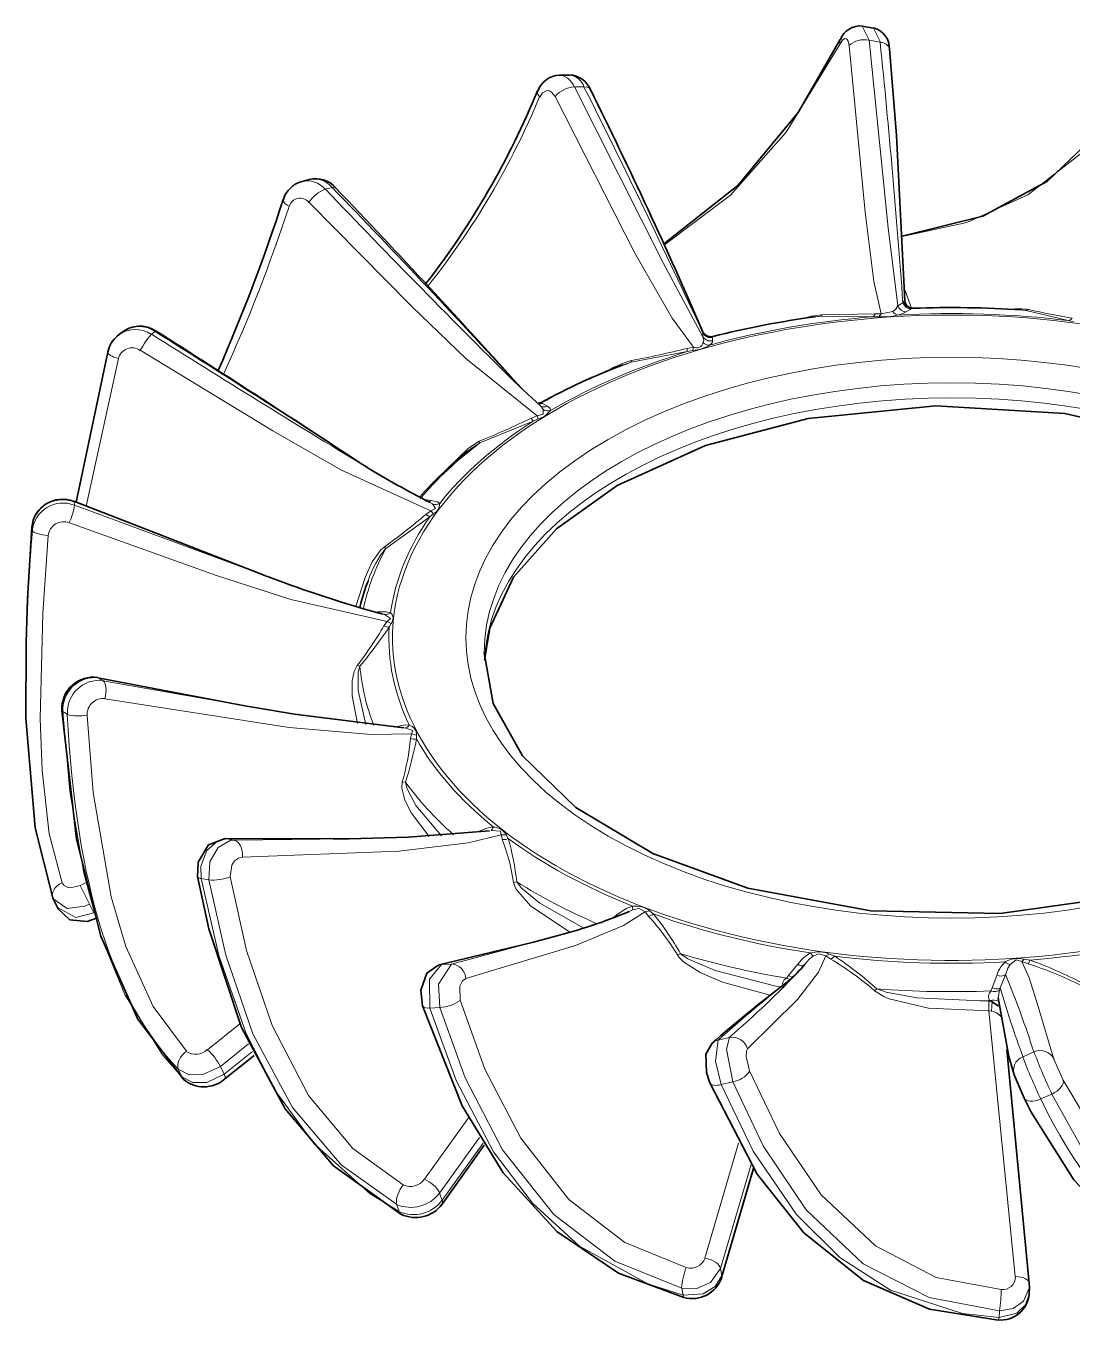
# Model space of a CAD drawing. Extents: x -131 to 1002, y -402 to 783.
# Drawn here: x 717.487 to 720.9, y 358.259 to 362.482 of the extents above; entities that cross this region are included whole.
import ezdxf

# ---------------------------------------------------------------- set-up
doc = ezdxf.new("R2010")
doc.units = 0

msp = doc.modelspace()

# ---------------------------------------------------------------- linework, layer by layer
at = {"color": 7, "lineweight": 13, "ltscale": 0.001268}
msp.add_line((720.2158, 362.4814), (720.2379, 362.4358), dxfattribs=at)
at = {"color": 7, "lineweight": 35, "ltscale": 0.000932976}
msp.add_line((720.2158, 362.4814), (720.2526, 362.4749), dxfattribs=at)
at = {"color": 7, "lineweight": 13, "ltscale": 0.001282}
msp.add_line((720.2747, 362.4286), (720.2526, 362.4749), dxfattribs=at)
at = {"color": 7, "lineweight": 13, "ltscale": 0.00093712}
msp.add_line((720.2379, 362.4358), (720.2747, 362.4286), dxfattribs=at)
at = {"color": 7, "lineweight": 35, "ltscale": 0.00078286}
msp.add_line((719.2276, 362.3214), (719.2589, 362.3218), dxfattribs=at)
at = {"color": 7, "lineweight": 13, "ltscale": 0.000799564}
msp.add_line((719.2762, 362.2831), (719.3082, 362.283), dxfattribs=at)
at = {"color": 7, "lineweight": 35, "ltscale": 0.000593091}
msp.add_line((718.3876, 361.9748), (718.4105, 361.9808), dxfattribs=at)
at = {"color": 7, "lineweight": 13, "ltscale": 0.000602166}
msp.add_line((718.463, 361.9497), (718.4865, 361.9552), dxfattribs=at)
at = {"color": 7, "lineweight": 13, "ltscale": 0.001596}
msp.add_line((720.3546, 361.621), (720.3762, 361.561), dxfattribs=at)
at = {"color": 7, "lineweight": 13, "ltscale": 0.000482325}
msp.add_line((720.3479, 361.5784), (720.3315, 361.5682), dxfattribs=at)
at = {"color": 7, "lineweight": 13, "ltscale": 0.000114056}
msp.add_line((720.3504, 361.5822), (720.3479, 361.5784), dxfattribs=at)
at = {"color": 7, "lineweight": 13, "ltscale": 0.000447902}
msp.add_line((720.0622, 361.5331), (720.08, 361.5349), dxfattribs=at)
at = {"color": 7, "lineweight": 13, "ltscale": 0.000166845}
msp.add_line((720.08, 361.5349), (720.0851, 361.5392), dxfattribs=at)
at = {"color": 7, "lineweight": 13, "ltscale": 0.004265}
msp.add_line((720.08, 361.5349), (720.2506, 361.5331), dxfattribs=at)
at = {"color": 7, "lineweight": 13, "ltscale": 0.004303}
msp.add_line((720.0851, 361.5392), (720.2572, 361.5431), dxfattribs=at)
at = {"color": 7, "lineweight": 13, "ltscale": 0.00047761}
msp.add_line((720.2506, 361.5331), (720.2697, 361.533), dxfattribs=at)
at = {"color": 7, "lineweight": 13, "ltscale": 0.000500698}
msp.add_line((720.2572, 361.5431), (720.2772, 361.5425), dxfattribs=at)
at = {"color": 7, "lineweight": 13, "ltscale": 0.000303128}
msp.add_line((720.2697, 361.533), (720.2772, 361.5425), dxfattribs=at)
at = {"color": 7, "lineweight": 13, "ltscale": 0.000986926}
msp.add_line((720.2772, 361.5425), (720.3159, 361.5503), dxfattribs=at)
at = {"color": 7, "lineweight": 13, "ltscale": 0.000251654}
msp.add_line((720.3159, 361.5503), (720.3237, 361.5566), dxfattribs=at)
at = {"color": 7, "lineweight": 13, "ltscale": 0.000348719}
msp.add_line((720.3315, 361.5682), (720.3237, 361.5566), dxfattribs=at)
at = {"color": 7, "lineweight": 13, "ltscale": 0.00034311}
msp.add_line((720.3325, 361.5387), (720.3456, 361.5425), dxfattribs=at)
at = {"color": 7, "lineweight": 13, "ltscale": 0.000374665}
msp.add_line((720.3591, 361.549), (720.3456, 361.5425), dxfattribs=at)
at = {"color": 7, "lineweight": 13, "ltscale": 0.000446659}
msp.add_line((720.3746, 361.5579), (720.3591, 361.549), dxfattribs=at)
at = {"color": 7, "lineweight": 13, "ltscale": 0.000110941}
msp.add_line((720.3785, 361.56), (720.3746, 361.5579), dxfattribs=at)
at = {"color": 7, "lineweight": 13, "ltscale": 8.83034e-05}
msp.add_line((720.382, 361.5606), (720.3785, 361.56), dxfattribs=at)
at = {"color": 7, "lineweight": 13, "ltscale": 0.000386563}
msp.add_line((720.735, 361.5552), (720.7504, 361.5536), dxfattribs=at)
at = {"color": 7, "lineweight": 13, "ltscale": 0.00021719}
msp.add_line((720.7504, 361.5536), (720.7586, 361.5565), dxfattribs=at)
at = {"color": 7, "lineweight": 13, "ltscale": 0.003535}
msp.add_line((720.7504, 361.5536), (720.8879, 361.5204), dxfattribs=at)
at = {"color": 7, "lineweight": 13, "ltscale": 0.000433294}
msp.add_line((720.8879, 361.5204), (720.9048, 361.5166), dxfattribs=at)
at = {"color": 7, "lineweight": 35, "ltscale": 0.000372081}
msp.add_line((717.7858, 361.4711), (717.7972, 361.4806), dxfattribs=at)
at = {"color": 7, "lineweight": 13, "ltscale": 0.000376605}
msp.add_line((717.8964, 361.4758), (717.9084, 361.485), dxfattribs=at)
at = {"color": 7, "lineweight": 13, "ltscale": 9.48626e-05}
msp.add_line((717.9084, 361.485), (717.9118, 361.4866), dxfattribs=at)
at = {"color": 7, "lineweight": 13, "ltscale": 6.75535e-05}
msp.add_line((719.6938, 361.4861), (719.6946, 361.4835), dxfattribs=at)
at = {"color": 7, "lineweight": 13, "ltscale": 0.000101457}
msp.add_line((719.6946, 361.4835), (719.6955, 361.4796), dxfattribs=at)
at = {"color": 7, "lineweight": 13, "ltscale": 0.000294593}
msp.add_line((719.6955, 361.4796), (719.6958, 361.4678), dxfattribs=at)
at = {"color": 7, "lineweight": 13, "ltscale": 0.000309593}
msp.add_line((719.6958, 361.4678), (719.6984, 361.4557), dxfattribs=at)
at = {"color": 7, "lineweight": 13, "ltscale": 0.000190639}
msp.add_line((719.6964, 361.4483), (719.6984, 361.4557), dxfattribs=at)
at = {"color": 7, "lineweight": 13, "ltscale": 0.000220625}
msp.add_line((719.7179, 361.4406), (719.7245, 361.4464), dxfattribs=at)
at = {"color": 7, "lineweight": 13, "ltscale": 6.34892e-05}
msp.add_line((719.7267, 361.4675), (719.7266, 361.465), dxfattribs=at)
at = {"color": 7, "lineweight": 13, "ltscale": 0.000261693}
msp.add_line((719.7266, 361.465), (719.7266, 361.4545), dxfattribs=at)
at = {"color": 7, "lineweight": 13, "ltscale": 5.20647e-05}
msp.add_line((719.7285, 361.4687), (719.7267, 361.4675), dxfattribs=at)
at = {"color": 7, "lineweight": 35, "ltscale": 0.0125}
msp.add_line((717.651, 360.9284), (717.7538, 361.4177), dxfattribs=at)
at = {"color": 7, "lineweight": 13, "ltscale": 0.00466}
msp.add_line((719.4611, 361.3849), (719.6443, 361.4192), dxfattribs=at)
at = {"color": 7, "lineweight": 13, "ltscale": 0.000540344}
msp.add_line((719.644, 361.4297), (719.6653, 361.4334), dxfattribs=at)
at = {"color": 7, "lineweight": 13, "ltscale": 0.00026481}
msp.add_line((719.6443, 361.4192), (719.644, 361.4297), dxfattribs=at)
at = {"color": 7, "lineweight": 13, "ltscale": 0.00048359}
msp.add_line((719.6443, 361.4192), (719.6633, 361.4229), dxfattribs=at)
at = {"color": 7, "lineweight": 13, "ltscale": 0.000268278}
msp.add_line((719.6633, 361.4229), (719.6653, 361.4334), dxfattribs=at)
at = {"color": 7, "lineweight": 13, "ltscale": 0.012318}
msp.add_line((717.6833, 360.9152), (717.7888, 361.3965), dxfattribs=at)
at = {"color": 7, "lineweight": 13, "ltscale": 0.000674088}
msp.add_line((719.4355, 361.3764), (719.4611, 361.3849), dxfattribs=at)
at = {"color": 7, "lineweight": 13, "ltscale": 0.000129349}
msp.add_line((719.4611, 361.3849), (719.4626, 361.3899), dxfattribs=at)
at = {"color": 7, "lineweight": 35, "ltscale": 0.002391}
msp.add_line((719.1663, 361.2417), (719.0961, 361.3066), dxfattribs=at)
at = {"color": 7, "lineweight": 35, "ltscale": 0.000300137}
msp.add_line((719.168, 361.2532), (719.1563, 361.2503), dxfattribs=at)
at = {"color": 7, "lineweight": 13, "ltscale": 0.000304913}
msp.add_line((719.1691, 361.2519), (719.157, 361.2498), dxfattribs=at)
at = {"color": 7, "lineweight": 13, "ltscale": 0.000337085}
msp.add_line((719.1726, 361.2497), (719.1592, 361.2479), dxfattribs=at)
at = {"color": 7, "lineweight": 13, "ltscale": 0.000153775}
msp.add_line((719.1663, 361.2417), (719.1705, 361.2373), dxfattribs=at)
at = {"color": 7, "lineweight": 35, "ltscale": 5.00525e-05}
msp.add_line((719.1678, 361.2405), (719.1663, 361.2417), dxfattribs=at)
at = {"color": 7, "lineweight": 13, "ltscale": 4.03132e-05}
msp.add_line((719.1683, 361.2533), (719.1691, 361.2519), dxfattribs=at)
at = {"color": 7, "lineweight": 13, "ltscale": 0.000104163}
msp.add_line((719.1691, 361.2519), (719.1726, 361.2497), dxfattribs=at)
at = {"color": 7, "lineweight": 13, "ltscale": 0.00020431}
msp.add_line((719.1746, 361.2302), (719.1705, 361.2373), dxfattribs=at)
at = {"color": 7, "lineweight": 13, "ltscale": 0.000449309}
msp.add_line((719.1726, 361.2497), (719.1882, 361.2408), dxfattribs=at)
at = {"color": 7, "lineweight": 13, "ltscale": 0.000300781}
msp.add_line((719.1882, 361.2408), (719.1978, 361.2334), dxfattribs=at)
at = {"color": 7, "lineweight": 13, "ltscale": 0.000534406}
msp.add_line((719.135, 361.2023), (719.1549, 361.2101), dxfattribs=at)
at = {"color": 7, "lineweight": 13, "ltscale": 0.000302263}
msp.add_line((719.142, 361.1924), (719.135, 361.2023), dxfattribs=at)
at = {"color": 7, "lineweight": 13, "ltscale": 0.000453635}
msp.add_line((719.142, 361.1924), (719.1586, 361.1997), dxfattribs=at)
at = {"color": 7, "lineweight": 13, "ltscale": 0.000275082}
msp.add_line((719.1586, 361.1997), (719.1549, 361.2101), dxfattribs=at)
at = {"color": 7, "lineweight": 13, "ltscale": 0.00016126}
msp.add_line((719.1985, 361.227), (719.1978, 361.2334), dxfattribs=at)
at = {"color": 7, "lineweight": 13, "ltscale": 0.004686}
msp.add_line((718.9683, 361.1218), (719.142, 361.1924), dxfattribs=at)
at = {"color": 7, "lineweight": 13, "ltscale": 0.000135142}
msp.add_line((718.9683, 361.1218), (718.966, 361.1267), dxfattribs=at)
at = {"color": 7, "lineweight": 13, "ltscale": 5.26152e-05}
msp.add_line((717.6437, 360.929), (717.6427, 360.9308), dxfattribs=at)
at = {"color": 7, "lineweight": 35, "ltscale": 0.016712}
msp.add_line((718.2658, 360.6888), (717.6427, 360.9308), dxfattribs=at)
at = {"color": 7, "lineweight": 13, "ltscale": 0.000258887}
msp.add_line((717.6447, 360.9186), (717.6437, 360.929), dxfattribs=at)
at = {"color": 7, "lineweight": 13, "ltscale": 0.01671}
msp.add_line((718.2673, 360.6882), (717.6437, 360.929), dxfattribs=at)
at = {"color": 7, "lineweight": 13, "ltscale": 0.016896}
msp.add_line((717.6447, 360.9186), (718.2784, 360.684), dxfattribs=at)
at = {"color": 7, "lineweight": 13, "ltscale": 0.000561741}
msp.add_line((718.7866, 360.9366), (718.8089, 360.9337), dxfattribs=at)
at = {"color": 7, "lineweight": 13, "ltscale": 0.000494535}
msp.add_line((718.7915, 360.8879), (718.8076, 360.8994), dxfattribs=at)
at = {"color": 7, "lineweight": 13, "ltscale": 0.000231336}
msp.add_line((718.8089, 360.9337), (718.8006, 360.9296), dxfattribs=at)
at = {"color": 7, "lineweight": 13, "ltscale": 0.000278306}
msp.add_line((718.8135, 360.9221), (718.804, 360.9279), dxfattribs=at)
at = {"color": 7, "lineweight": 13, "ltscale": 0.000318309}
msp.add_line((718.8165, 360.8903), (718.8076, 360.8994), dxfattribs=at)
at = {"color": 7, "lineweight": 13, "ltscale": 0.00051208}
msp.add_line((718.8089, 360.9337), (718.8289, 360.9293), dxfattribs=at)
at = {"color": 7, "lineweight": 13, "ltscale": 0.000243386}
msp.add_line((718.8369, 360.9238), (718.8289, 360.9293), dxfattribs=at)
at = {"color": 7, "lineweight": 13, "ltscale": 0.004408}
msp.add_line((718.6611, 360.7773), (718.8044, 360.8801), dxfattribs=at)
at = {"color": 7, "lineweight": 13, "ltscale": 0.000377364}
msp.add_line((718.8044, 360.8801), (718.7915, 360.8879), dxfattribs=at)
at = {"color": 7, "lineweight": 13, "ltscale": 0.000397388}
msp.add_line((718.8044, 360.8801), (718.8165, 360.8903), dxfattribs=at)
at = {"color": 7, "lineweight": 35, "ltscale": 0.005846}
msp.add_line((717.5062, 360.846), (717.4918, 360.6126), dxfattribs=at)
at = {"color": 7, "lineweight": 13, "ltscale": 0.005829}
msp.add_line((717.5062, 360.8453), (717.4918, 360.6126), dxfattribs=at)
at = {"color": 7, "lineweight": 13, "ltscale": 0.000259399}
msp.add_line((717.5078, 360.8351), (717.5062, 360.8453), dxfattribs=at)
at = {"color": 7, "lineweight": 13, "ltscale": 0.000177763}
msp.add_line((718.6611, 360.7773), (718.6553, 360.7813), dxfattribs=at)
at = {"color": 7, "lineweight": 35, "ltscale": 0.000298425}
msp.add_line((718.2673, 360.6882), (718.2784, 360.684), dxfattribs=at)
at = {"color": 7, "lineweight": 35, "ltscale": 0.003574}
msp.add_line((717.4918, 360.6126), (717.4872, 360.4697), dxfattribs=at)
at = {"color": 7, "lineweight": 13, "ltscale": 0.00070355}
msp.add_line((718.6344, 360.5702), (718.6625, 360.5707), dxfattribs=at)
at = {"color": 7, "lineweight": 13, "ltscale": 0.000359363}
msp.add_line((718.6567, 360.5613), (718.6427, 360.5647), dxfattribs=at)
at = {"color": 7, "lineweight": 13, "ltscale": 0.000364612}
msp.add_line((718.6768, 360.5674), (718.6625, 360.5707), dxfattribs=at)
at = {"color": 7, "lineweight": 13, "ltscale": 0.000441003}
msp.add_line((718.6548, 360.5247), (718.6653, 360.5389), dxfattribs=at)
at = {"color": 7, "lineweight": 13, "ltscale": 0.00036891}
msp.add_line((718.6783, 360.5321), (718.6653, 360.5389), dxfattribs=at)
at = {"color": 7, "lineweight": 13, "ltscale": 0.000341913}
msp.add_line((718.6721, 360.5199), (718.6783, 360.5321), dxfattribs=at)
at = {"color": 7, "lineweight": 35, "ltscale": 0.000143465}
msp.add_line((717.4872, 360.4697), (717.4871, 360.464), dxfattribs=at)
at = {"color": 7, "lineweight": 13, "ltscale": 0.000225954}
msp.add_line((718.5766, 360.3928), (718.5679, 360.3954), dxfattribs=at)
at = {"color": 7, "lineweight": 35, "ltscale": 0.012208}
msp.add_line((718.2012, 360.2637), (717.7215, 360.3553), dxfattribs=at)
at = {"color": 7, "lineweight": 13, "ltscale": 0.000406331}
msp.add_line((717.7381, 360.3454), (717.7244, 360.3542), dxfattribs=at)
at = {"color": 7, "lineweight": 13, "ltscale": 0.012131}
msp.add_line((718.2012, 360.2637), (717.7244, 360.3542), dxfattribs=at)
at = {"color": 7, "lineweight": 13, "ltscale": 0.012578}
msp.add_line((717.7381, 360.3454), (718.2335, 360.2578), dxfattribs=at)
at = {"color": 7, "lineweight": 35, "ltscale": 0.000822149}
msp.add_line((718.2012, 360.2637), (718.2335, 360.2578), dxfattribs=at)
at = {"color": 7, "lineweight": 13, "ltscale": 0.000126611}
msp.add_line((717.6072, 360.2446), (717.6039, 360.2485), dxfattribs=at)
at = {"color": 7, "lineweight": 13, "ltscale": 0.000416867}
msp.add_line((717.6215, 360.236), (717.6072, 360.2446), dxfattribs=at)
at = {"color": 7, "lineweight": 13, "ltscale": 0.000836565}
msp.add_line((718.6858, 360.1941), (718.7186, 360.2009), dxfattribs=at)
at = {"color": 7, "lineweight": 13, "ltscale": 0.000469976}
msp.add_line((718.7374, 360.201), (718.7186, 360.2009), dxfattribs=at)
at = {"color": 7, "lineweight": 13, "ltscale": 0.000400191}
msp.add_line((718.7416, 360.1564), (718.7451, 360.1721), dxfattribs=at)
at = {"color": 7, "lineweight": 13, "ltscale": 0.000404128}
msp.add_line((718.7608, 360.1682), (718.7451, 360.1721), dxfattribs=at)
at = {"color": 7, "lineweight": 13, "ltscale": 0.000319}
msp.add_line((718.7611, 360.1554), (718.7608, 360.1682), dxfattribs=at)
at = {"color": 7, "lineweight": 13, "ltscale": 0.000262894}
msp.add_line((718.7249, 360.0149), (718.7144, 360.0155), dxfattribs=at)
at = {"color": 7, "lineweight": 13, "ltscale": 0.000901619}
msp.add_line((718.9568, 359.8509), (718.9903, 359.8644), dxfattribs=at)
at = {"color": 7, "lineweight": 13, "ltscale": 0.000539698}
msp.add_line((719.0115, 359.8686), (718.9903, 359.8644), dxfattribs=at)
at = {"color": 7, "lineweight": 13, "ltscale": 0.000401167}
msp.add_line((719.0413, 359.8275), (719.0374, 359.8431), dxfattribs=at)
at = {"color": 7, "lineweight": 13, "ltscale": 0.000410804}
msp.add_line((719.0538, 359.8424), (719.0374, 359.8431), dxfattribs=at)
at = {"color": 7, "lineweight": 13, "ltscale": 0.000345878}
msp.add_line((719.0607, 359.8304), (719.0538, 359.8424), dxfattribs=at)
at = {"color": 7, "lineweight": 35, "ltscale": 0.008803}
msp.add_line((718.489, 359.8296), (718.1368, 359.8304), dxfattribs=at)
at = {"color": 7, "lineweight": 13, "ltscale": 0.000632916}
msp.add_line((718.1656, 359.8251), (718.1407, 359.83), dxfattribs=at)
at = {"color": 7, "lineweight": 13, "ltscale": 0.008705}
msp.add_line((718.489, 359.8296), (718.1407, 359.83), dxfattribs=at)
at = {"color": 7, "lineweight": 13, "ltscale": 0.009388}
msp.add_line((718.1656, 359.8251), (718.5411, 359.8299), dxfattribs=at)
at = {"color": 7, "lineweight": 35, "ltscale": 0.001303}
msp.add_line((718.489, 359.8296), (718.5411, 359.8299), dxfattribs=at)
at = {"color": 7, "lineweight": 13, "ltscale": 0.000476656}
msp.add_line((717.6638, 359.6778), (717.6808, 359.6862), dxfattribs=at)
at = {"color": 7, "lineweight": 13, "ltscale": 0.00172}
msp.add_line((717.6638, 359.6778), (717.694, 359.616), dxfattribs=at)
at = {"color": 7, "lineweight": 13, "ltscale": 0.000641996}
msp.add_line((718.0833, 359.6955), (718.058, 359.7001), dxfattribs=at)
at = {"color": 7, "lineweight": 13, "ltscale": 0.000277509}
msp.add_line((719.0881, 359.689), (719.0771, 359.6874), dxfattribs=at)
at = {"color": 7, "lineweight": 35, "ltscale": 0.000209173}
msp.add_line((717.5777, 359.6291), (717.5744, 359.6368), dxfattribs=at)
at = {"color": 7, "lineweight": 35, "ltscale": 0.000793624}
msp.add_line((717.5919, 359.6007), (717.5777, 359.6291), dxfattribs=at)
at = {"color": 7, "lineweight": 13, "ltscale": 0.000790212}
msp.add_line((717.7082, 359.5878), (717.694, 359.616), dxfattribs=at)
at = {"color": 7, "lineweight": 13, "ltscale": 0.000903966}
msp.add_line((719.4149, 359.5819), (719.445, 359.6019), dxfattribs=at)
at = {"color": 7, "lineweight": 13, "ltscale": 0.000563019}
msp.add_line((719.4659, 359.6103), (719.445, 359.6019), dxfattribs=at)
at = {"color": 7, "lineweight": 13, "ltscale": 0.000432705}
msp.add_line((719.4673, 359.598), (719.4514, 359.5913), dxfattribs=at)
at = {"color": 7, "lineweight": 13, "ltscale": 0.000311153}
msp.add_line((719.4659, 359.6103), (719.4673, 359.598), dxfattribs=at)
at = {"color": 7, "lineweight": 13, "ltscale": 0.000383806}
msp.add_line((719.5222, 359.5942), (719.507, 359.5917), dxfattribs=at)
at = {"color": 7, "lineweight": 13, "ltscale": 0.000443449}
msp.add_line((719.5178, 359.5776), (719.507, 359.5917), dxfattribs=at)
at = {"color": 7, "lineweight": 13, "ltscale": 0.000404171}
msp.add_line((719.5349, 359.5842), (719.5222, 359.5942), dxfattribs=at)
at = {"color": 7, "lineweight": 13, "ltscale": 0.00049356}
msp.add_line((719.3993, 359.5698), (719.4149, 359.5819), dxfattribs=at)
at = {"color": 7, "lineweight": 13, "ltscale": 0.008595}
msp.add_line((718.8754, 359.4207), (719.2075, 359.5096), dxfattribs=at)
at = {"color": 7, "lineweight": 35, "ltscale": 0.001681}
msp.add_line((719.1424, 359.4928), (719.2075, 359.5096), dxfattribs=at)
at = {"color": 7, "lineweight": 35, "ltscale": 0.007896}
msp.add_line((719.1424, 359.4928), (718.8354, 359.4187), dxfattribs=at)
at = {"color": 7, "lineweight": 13, "ltscale": 0.007716}
msp.add_line((719.1424, 359.4928), (718.8425, 359.4197), dxfattribs=at)
at = {"color": 7, "lineweight": 13, "ltscale": 0.000822811}
msp.add_line((718.8754, 359.4207), (718.8425, 359.4197), dxfattribs=at)
at = {"color": 7, "lineweight": 13, "ltscale": 0.000271289}
msp.add_line((719.6226, 359.4545), (719.6124, 359.4508), dxfattribs=at)
at = {"color": 7, "lineweight": 13, "ltscale": 0.001158}
msp.add_line((719.9753, 359.3836), (720.0046, 359.4196), dxfattribs=at)
at = {"color": 7, "lineweight": 35, "ltscale": 0.00049488}
msp.add_line((720.0284, 359.421), (720.0158, 359.4057), dxfattribs=at)
at = {"color": 7, "lineweight": 13, "ltscale": 0.000643536}
msp.add_line((720.0257, 359.4174), (720.0428, 359.4366), dxfattribs=at)
at = {"color": 7, "lineweight": 13, "ltscale": 0.000548536}
msp.add_line((720.0459, 359.4574), (720.0278, 359.4449), dxfattribs=at)
at = {"color": 7, "lineweight": 13, "ltscale": 0.000397187}
msp.add_line((720.0555, 359.4462), (720.0428, 359.4366), dxfattribs=at)
at = {"color": 7, "lineweight": 13, "ltscale": 0.000370069}
msp.add_line((720.0459, 359.4574), (720.0555, 359.4462), dxfattribs=at)
at = {"color": 7, "lineweight": 13, "ltscale": 0.00033031}
msp.add_line((720.1093, 359.4535), (720.0972, 359.4481), dxfattribs=at)
at = {"color": 7, "lineweight": 13, "ltscale": 0.000498161}
msp.add_line((720.1136, 359.4368), (720.0972, 359.4481), dxfattribs=at)
at = {"color": 7, "lineweight": 13, "ltscale": 0.000457355}
msp.add_line((720.1262, 359.4465), (720.1093, 359.4535), dxfattribs=at)
at = {"color": 7, "lineweight": 13, "ltscale": 0.000396141}
msp.add_line((720.1262, 359.4465), (720.1136, 359.4368), dxfattribs=at)
at = {"color": 7, "lineweight": 13, "ltscale": 0.000511094}
msp.add_line((720.6816, 359.4282), (720.6684, 359.4126), dxfattribs=at)
at = {"color": 7, "lineweight": 13, "ltscale": 0.000350836}
msp.add_line((720.6981, 359.4197), (720.6903, 359.408), dxfattribs=at)
at = {"color": 7, "lineweight": 13, "ltscale": 0.000262207}
msp.add_line((720.7443, 359.4371), (720.7368, 359.4298), dxfattribs=at)
at = {"color": 7, "lineweight": 13, "ltscale": 0.000535059}
msp.add_line((720.7568, 359.4222), (720.7368, 359.4298), dxfattribs=at)
at = {"color": 7, "lineweight": 13, "ltscale": 0.000484917}
msp.add_line((720.7634, 359.4338), (720.7443, 359.4371), dxfattribs=at)
at = {"color": 7, "lineweight": 13, "ltscale": 0.000332155}
msp.add_line((720.7634, 359.4338), (720.7568, 359.4222), dxfattribs=at)
at = {"color": 7, "lineweight": 13, "ltscale": 0.000278401}
msp.add_line((719.9682, 359.3751), (719.9753, 359.3836), dxfattribs=at)
at = {"color": 7, "lineweight": 13, "ltscale": 0.000352877}
msp.add_line((719.9753, 359.3836), (719.9881, 359.3776), dxfattribs=at)
at = {"color": 7, "lineweight": 13, "ltscale": 0.001085}
msp.add_line((720.6394, 359.343), (720.6549, 359.3835), dxfattribs=at)
at = {"color": 7, "lineweight": 13, "ltscale": 0.001151}
msp.add_line((720.6661, 359.3433), (720.6826, 359.3863), dxfattribs=at)
at = {"color": 7, "lineweight": 13, "ltscale": 0.000576744}
msp.add_line((720.6826, 359.3863), (720.6903, 359.408), dxfattribs=at)
at = {"color": 7, "lineweight": 13, "ltscale": 0.000178516}
msp.add_line((719.936, 359.3487), (719.929, 359.35), dxfattribs=at)
at = {"color": 7, "lineweight": 13, "ltscale": 0.000496511}
msp.add_line((719.9556, 359.3451), (719.936, 359.3487), dxfattribs=at)
at = {"color": 7, "lineweight": 13, "ltscale": 0.000317351}
msp.add_line((719.9682, 359.3751), (719.98, 359.3703), dxfattribs=at)
at = {"color": 7, "lineweight": 13, "ltscale": 0.000247589}
msp.add_line((720.2636, 359.3397), (720.2554, 359.3341), dxfattribs=at)
at = {"color": 7, "lineweight": 13, "ltscale": 0.000260824}
msp.add_line((720.6355, 359.3333), (720.6394, 359.343), dxfattribs=at)
at = {"color": 7, "lineweight": 13, "ltscale": 0.000639957}
msp.add_line((720.6592, 359.3111), (720.6636, 359.3363), dxfattribs=at)
at = {"color": 7, "lineweight": 13, "ltscale": 0.000185576}
for p, q in [((720.6636, 359.3363), (720.6661, 359.3433)), ((717.9959, 359.0525), (718, 359.0463))]:
    msp.add_line(p, q, dxfattribs=at)
at = {"color": 7, "lineweight": 13, "ltscale": 0.000181605}
msp.add_line((720.6082, 359.3008), (720.6009, 359.3007), dxfattribs=at)
at = {"color": 7, "lineweight": 13, "ltscale": 0.00050979}
msp.add_line((720.6285, 359.3013), (720.6082, 359.3008), dxfattribs=at)
at = {"color": 7, "lineweight": 13, "ltscale": 0.000830248}
msp.add_line((720.6285, 359.3013), (720.6292, 359.2681), dxfattribs=at)
at = {"color": 7, "lineweight": 35, "ltscale": 0.000187379}
msp.add_line((720.6398, 359.2973), (720.6334, 359.3011), dxfattribs=at)
at = {"color": 7, "lineweight": 13, "ltscale": 0.000746704}
msp.add_line((720.6398, 359.2973), (720.6369, 359.2676), dxfattribs=at)
at = {"color": 7, "lineweight": 35, "ltscale": 0.000626782}
msp.add_line((720.6398, 359.2973), (720.6606, 359.2832), dxfattribs=at)
at = {"color": 7, "lineweight": 13, "ltscale": 0.000832281}
msp.add_line((718.8375, 359.2788), (718.8042, 359.2775), dxfattribs=at)
at = {"color": 7, "lineweight": 13, "ltscale": 0.021783}
msp.add_line((720.7148, 358.401), (720.6292, 359.2681), dxfattribs=at)
at = {"color": 7, "lineweight": 13, "ltscale": 0.000192751}
msp.add_line((720.6292, 359.2681), (720.6369, 359.2676), dxfattribs=at)
at = {"color": 7, "lineweight": 13, "ltscale": 0.003392}
msp.add_line((718.0789, 359.1412), (718.1846, 359.2261), dxfattribs=at)
at = {"color": 7, "lineweight": 13, "ltscale": 0.000949835}
msp.add_line((719.7821, 359.1808), (719.745, 359.1726), dxfattribs=at)
at = {"color": 7, "lineweight": 13, "ltscale": 0.002948}
msp.add_line((718.1215, 359.0868), (718.2134, 359.1606), dxfattribs=at)
at = {"color": 7, "lineweight": 13, "ltscale": 0.002951}
msp.add_line((718.2255, 359.1351), (718.1335, 359.0612), dxfattribs=at)
at = {"color": 7, "lineweight": 35, "ltscale": 0.019179}
msp.add_line((720.7608, 358.3785), (720.687, 359.1421), dxfattribs=at)
at = {"color": 7, "lineweight": 13, "ltscale": 0.000998485}
msp.add_line((720.7762, 359.1344), (720.7394, 359.1187), dxfattribs=at)
at = {"color": 7, "lineweight": 13, "ltscale": 0.000706484}
msp.add_line((718.1335, 359.0612), (718.1215, 359.0868), dxfattribs=at)
at = {"color": 7, "lineweight": 35, "ltscale": 0.003064}
msp.add_line((718.2317, 359.1226), (718.1361, 359.0459), dxfattribs=at)
at = {"color": 7, "lineweight": 13, "ltscale": 0.00186}
msp.add_line((720.871, 359.0422), (720.8413, 359.1105), dxfattribs=at)
at = {"color": 7, "lineweight": 13, "ltscale": 0.00071871}
msp.add_line((717.9959, 359.0525), (717.9836, 359.0785), dxfattribs=at)
at = {"color": 7, "lineweight": 35, "ltscale": 0.002066}
msp.add_line((720.7112, 359.0595), (720.7439, 358.9836), dxfattribs=at)
at = {"color": 7, "lineweight": 13, "ltscale": 0.000953499}
msp.add_line((719.793, 359.0362), (719.7558, 359.0276), dxfattribs=at)
at = {"color": 7, "lineweight": 13, "ltscale": 0.000999618}
msp.add_line((720.8346, 358.9968), (720.798, 358.9808), dxfattribs=at)
at = {"color": 7, "lineweight": 13, "ltscale": 0.006166}
msp.add_line((718.7868, 358.7188), (718.9305, 358.9193), dxfattribs=at)
at = {"color": 7, "lineweight": 13, "ltscale": 0.005578}
msp.add_line((718.8367, 358.6739), (718.9667, 358.8552), dxfattribs=at)
at = {"color": 7, "lineweight": 35, "ltscale": 0.005902}
msp.add_line((718.9824, 358.8296), (718.8447, 358.6378), dxfattribs=at)
at = {"color": 7, "lineweight": 13, "ltscale": 0.005715}
msp.add_line((718.9783, 358.8361), (718.845, 358.6504), dxfattribs=at)
at = {"color": 7, "lineweight": 13, "ltscale": 0.009768}
msp.add_line((719.7023, 358.4618), (719.8117, 358.8369), dxfattribs=at)
at = {"color": 7, "lineweight": 13, "ltscale": 0.008846}
msp.add_line((719.7533, 358.4271), (719.8527, 358.7667), dxfattribs=at)
at = {"color": 7, "lineweight": 35, "ltscale": 0.009258}
msp.add_line((719.8608, 358.7537), (719.7568, 358.3983), dxfattribs=at)
at = {"color": 7, "lineweight": 13, "ltscale": 0.009134}
msp.add_line((719.8597, 358.7555), (719.7571, 358.4048), dxfattribs=at)
at = {"color": 7, "lineweight": 13, "ltscale": 0.000623549}
msp.add_line((718.845, 358.6504), (718.8367, 358.6739), dxfattribs=at)
at = {"color": 7, "lineweight": 13, "ltscale": 0.000634892}
msp.add_line((718.7047, 358.6134), (718.6958, 358.6372), dxfattribs=at)
at = {"color": 7, "lineweight": 13, "ltscale": 0.000564924}
msp.add_line((719.7571, 358.4048), (719.7533, 358.4271), dxfattribs=at)
at = {"color": 7, "lineweight": 13, "ltscale": 0.000571879}
msp.add_line((719.6308, 358.3407), (719.6265, 358.3632), dxfattribs=at)
at = {"color": 7, "lineweight": 13, "ltscale": 0.000164971}
msp.add_line((719.7571, 358.4048), (719.7568, 358.3983), dxfattribs=at)
at = {"color": 7, "lineweight": 35, "ltscale": 0.000551774}
msp.add_line((720.7598, 358.3434), (720.761, 358.3654), dxfattribs=at)
at = {"color": 7, "lineweight": 35, "ltscale": 0.000327358}
msp.add_line((720.7608, 358.3785), (720.761, 358.3654), dxfattribs=at)
at = {"color": 7, "lineweight": 13, "ltscale": 0.000210023}
msp.add_line((719.6308, 358.3407), (719.6332, 358.3326), dxfattribs=at)
at = {"color": 7, "lineweight": 13, "ltscale": 0.000552672}
msp.add_line((720.6627, 358.2673), (720.6634, 358.2894), dxfattribs=at)
at = {"color": 7, "lineweight": 13, "ltscale": 0.00022341}
msp.add_line((720.6627, 358.2673), (720.6591, 358.2592), dxfattribs=at)
at = {"color": 7, "lineweight": 35}
for points in [[(719.5686, 361.7711), (719.8101, 361.9612), (720.006, 362.1996), (720.1438, 362.4373)], [(720.3549, 361.5847), (720.3279, 362.1241), (720.3049, 362.4068)], [(720.3455, 361.7959), (720.6091, 361.8613), (720.8202, 361.9759), (721.0182, 362.1646), (721.1684, 362.3983)], [(719.4163, 360.9828), (719.7039, 361.1132), (720.0396, 361.2012), (720.4562, 361.2424), (720.8767, 361.217), (721.2684, 361.1273), (721.5635, 361.0021), (721.7953, 360.8423), (721.9412, 360.6757), (722.0197, 360.4953), (722.0314, 360.4121)], [(719.4163, 360.9828), (719.218, 360.8416), (719.0781, 360.6837), (718.9999, 360.5167), (718.9827, 360.4127)], [(717.5744, 359.6368), (717.5168, 359.8659), (717.4865, 360.2238), (717.4871, 360.464)], [(718.982, 360.4368), (719.0117, 360.2709), (719.1075, 360.0999), (719.2805, 359.9315), (719.5322, 359.7812), (719.8422, 359.6682), (720.2437, 359.5947), (720.6655, 359.5863), (721.0752, 359.644), (721.3984, 359.7447), (721.5978, 359.8416)], [(717.6039, 360.2485), (717.6512, 359.8283), (717.7307, 359.512), (717.8519, 359.241), (718, 359.0463)], [(718.7194, 360.1916), (718.3631, 360.236), (718.2335, 360.2578)], [(718.9995, 359.8561), (718.7338, 359.8347), (718.5411, 359.8299)], [(718.1368, 359.8304), (718.082, 359.8096), (718.0482, 359.7535), (718.0468, 359.7062)], [(718.7103, 358.6051), (718.4908, 358.7624), (718.333, 358.9487), (718.1896, 359.2143), (718.0836, 359.5362), (718.0468, 359.7062)], [(717.5919, 359.6007), (717.63, 359.5653), (717.6865, 359.5603), (717.7173, 359.5708)], [(718.8344, 359.4184), (718.795, 359.3908), (718.7756, 359.3357), (718.7809, 359.2842)], [(720.6592, 359.3111), (720.6934, 359.1191), (720.7112, 359.0595)], [(718.7809, 359.2842), (718.9101, 358.9585), (719.0435, 358.7397), (719.2195, 358.5481), (719.42, 358.4127), (719.6332, 358.3326)], [(719.7255, 359.1629), (719.7052, 359.127), (719.7075, 359.0668), (719.7178, 359.0334)], [(720.6591, 358.2592), (720.4354, 358.2949), (720.2197, 358.3888), (720.0251, 358.5441), (719.8727, 358.7352), (719.7178, 359.0334)], [(721.6667, 358.3927), (721.4577, 358.3846), (721.2509, 358.4366), (721.0597, 358.5548), (720.9062, 358.7165), (720.7669, 358.9381), (720.7439, 358.9836)]]:
    msp.add_lwpolyline(points, dxfattribs=at)
at = {"color": 7, "lineweight": 13}
for points in [[(719.5702, 361.7676), (719.7852, 361.9298), (719.9675, 362.1351), (720.1431, 362.4239)], [(720.1431, 362.4239), (720.151, 362.4358), (720.1552, 362.4392), (720.1592, 362.4406), (720.163, 362.44), (720.1663, 362.4374), (720.1693, 362.4325), (720.1727, 362.4176)], [(720.1727, 362.4176), (720.2246, 361.8745), (720.2532, 361.6476), (720.2772, 361.5425)], [(720.2379, 362.4358), (720.2997, 361.8232), (720.3315, 361.5682)], [(720.3455, 361.7945), (720.5571, 361.8409), (720.7561, 361.9314), (720.9319, 362.0676), (721.0697, 362.2314), (721.1667, 362.3938)], [(719.1634, 362.2501), (719.1723, 362.2636), (719.1863, 362.2709), (719.1948, 362.2701), (719.2018, 362.2663), (719.2133, 362.2518)], [(719.2133, 362.2518), (719.4739, 361.7406), (719.5957, 361.5286), (719.6653, 361.4334)], [(719.2762, 362.2831), (719.5675, 361.7065), (719.6958, 361.4678)], [(718.41, 361.9066), (718.7461, 361.5661), (718.9219, 361.3967), (719.1549, 361.2101)], [(717.8596, 361.4236), (718.2919, 361.1609), (718.5165, 361.0328), (718.8076, 360.8994)], [(719.1549, 361.2101), (719.1746, 361.2149), (719.1746, 361.2302)], [(718.8265, 361.0034), (718.9306, 361.1048), (718.966, 361.1267)], [(718.8076, 360.8994), (718.8234, 360.9075), (718.8135, 360.9221)], [(717.6285, 360.8611), (718.1056, 360.6904), (718.3512, 360.6107), (718.6653, 360.5389)], [(717.6047, 359.6864), (717.563, 359.8464), (717.5392, 360.0526), (717.5333, 360.2207), (717.5418, 360.5649), (717.5597, 360.8198)], [(718.5631, 360.5874), (718.5933, 360.6828), (718.6167, 360.733), (718.6448, 360.7723), (718.6553, 360.7813)], [(718.6653, 360.5389), (718.6758, 360.5482), (718.6567, 360.5613)], [(718.5688, 360.2056), (718.5515, 360.2963), (718.5516, 360.3453), (718.5577, 360.3753), (718.5679, 360.3954)], [(718.5959, 360.2023), (718.5709, 360.3131), (718.5712, 360.3731), (718.5766, 360.3928)], [(717.7446, 360.2868), (718.3452, 360.1931), (718.6136, 360.1699), (718.7451, 360.1721)], [(717.6072, 360.2446), (717.6298, 359.9853), (717.6751, 359.7176), (717.7315, 359.5123), (717.8093, 359.3213), (717.932, 359.1248), (717.9959, 359.0525)], [(718.0109, 359.1368), (717.9014, 359.2823), (717.8123, 359.478), (717.7643, 359.6405), (717.7059, 359.9807), (717.6861, 360.2325)], [(718.7451, 360.1721), (718.7493, 360.1832), (718.723, 360.1913)], [(718.8027, 359.8376), (718.7452, 359.9133), (718.7234, 359.9558), (718.713, 359.9949), (718.7144, 360.0155)], [(718.8423, 359.8398), (718.759, 359.9388), (718.7292, 359.9953), (718.7249, 360.0149)], [(718.1938, 359.7701), (718.704, 359.7894), (718.9301, 359.8166), (719.0374, 359.8431)], [(719.0374, 359.8431), (719.0353, 359.8542), (719.0046, 359.8568)], [(718.1407, 359.83), (718.1125, 359.8233), (718.0773, 359.7917), (718.0576, 359.7405), (718.058, 359.7001)], [(718.0833, 359.6955), (718.0872, 359.7543), (718.1138, 359.8008), (718.1535, 359.8238), (718.1656, 359.8251)], [(718.1527, 359.7057), (718.158, 359.7432), (718.1676, 359.7573), (718.1803, 359.7668), (718.1938, 359.7701)], [(717.6047, 359.6864), (717.6109, 359.6774), (717.6212, 359.6719), (717.6322, 359.6702), (717.6638, 359.6778)], [(718.058, 359.7001), (718.116, 359.4489), (718.2051, 359.1949), (718.3026, 359.0048), (718.4258, 358.8355), (718.6099, 358.6707), (718.7047, 358.6134)], [(718.6958, 358.6372), (718.5154, 358.7655), (718.3561, 358.9526), (718.2272, 359.1935), (718.139, 359.4495), (718.0833, 359.6955)], [(718.7181, 358.7006), (718.5535, 358.819), (718.4092, 358.9921), (718.2899, 359.2203), (718.2068, 359.4648), (718.1527, 359.7057)], [(719.2618, 359.525), (719.1334, 359.6106), (719.0853, 359.666), (719.0771, 359.6874)], [(719.3066, 359.5384), (719.1636, 359.6195), (719.1026, 359.6702), (719.0881, 359.689)], [(717.5757, 359.6338), (717.6213, 359.6019), (717.679, 359.6096), (717.694, 359.616)], [(717.7082, 359.5878), (717.6492, 359.5729), (717.59, 359.6051)], [(718.9222, 359.3733), (719.2803, 359.481), (719.4369, 359.5472), (719.507, 359.5917)], [(719.507, 359.5917), (719.4875, 359.6022), (719.4673, 359.598)], [(718.8425, 359.4197), (718.8038, 359.3718), (718.8042, 359.2775)], [(718.8375, 359.2788), (718.833, 359.3556), (718.8754, 359.4207)], [(719.9151, 359.3192), (719.7593, 359.3623), (719.687, 359.3936), (719.6327, 359.4286), (719.6182, 359.4427), (719.6124, 359.4508)], [(719.929, 359.35), (719.7357, 359.4002), (719.6468, 359.4385), (719.6226, 359.4545)], [(719.8416, 359.1442), (720.0046, 359.3049), (720.0727, 359.3942), (720.0972, 359.4481)], [(720.0972, 359.4481), (720.0728, 359.4542), (720.0555, 359.4462)], [(720.7368, 359.4298), (720.7183, 359.4342), (720.6981, 359.4197)], [(720.8413, 359.1105), (720.7895, 359.2825), (720.7604, 359.3762), (720.7368, 359.4298)], [(718.9033, 359.3027), (718.903, 359.3489), (718.9116, 359.366), (718.9222, 359.3733)], [(720.6008, 359.3007), (720.3941, 359.3102), (720.2936, 359.3291), (720.2636, 359.3397)], [(719.6411, 358.4303), (719.4409, 358.5121), (719.2585, 358.6529), (719.1011, 358.8531), (718.9844, 359.0784), (718.9033, 359.3027)], [(720.6292, 359.2681), (720.4323, 359.2774), (720.3033, 359.308), (720.2862, 359.3153), (720.2554, 359.3341)], [(718.8042, 359.2775), (718.8905, 359.0409), (719.0129, 358.8082), (719.1398, 358.6406), (719.2933, 358.5005), (719.5162, 358.3774), (719.6308, 358.3407)], [(719.6265, 358.3632), (719.4081, 358.4515), (719.2092, 358.6034), (719.0421, 358.8144), (718.9199, 359.0499), (718.8375, 359.2788)], [(719.745, 359.1726), (719.7366, 359.1046), (719.7558, 359.0276)], [(719.793, 359.0362), (719.7722, 359.1432), (719.7821, 359.1808)], [(719.8474, 359.0723), (719.8369, 359.119), (719.8382, 359.1373), (719.8402, 359.1425), (719.8416, 359.1442)], [(717.9836, 359.0785), (718.019, 359.0599), (718.0642, 359.0601), (718.1215, 359.0868)], [(718.1335, 359.0612), (718.077, 359.0346), (718.0312, 359.0343), (717.9959, 359.0525)], [(720.6685, 358.3586), (720.4569, 358.3987), (720.2585, 358.5014), (720.0817, 358.6679), (719.9456, 358.8678), (719.8474, 359.0723)], [(721.6765, 358.4941), (721.4791, 358.4926), (721.2885, 358.5562), (721.1404, 358.6619), (721.0172, 358.7988), (720.871, 359.0422)], [(719.7558, 359.0276), (719.8599, 358.8108), (720.0012, 358.604), (720.1423, 358.4635), (720.308, 358.3564), (720.5429, 358.2803), (720.6627, 358.2673)], [(720.6634, 358.2894), (720.4335, 358.3325), (720.2188, 358.4431), (720.0331, 358.6187), (719.8923, 358.8275), (719.793, 359.0362)], [(721.6815, 358.4249), (721.4678, 358.423), (721.2633, 358.4915), (721.0812, 358.6305), (720.9392, 358.8094), (720.8346, 358.9968)], [(719.6265, 358.3632), (719.6761, 358.3625), (719.7204, 358.3819), (719.7533, 358.4271)], [(719.7571, 358.4048), (719.7355, 358.3693), (719.6965, 358.3448), (719.6308, 358.3407)], [(720.6634, 358.2894), (720.7079, 358.2973), (720.7422, 358.321), (720.761, 358.3654)], [(720.7598, 358.3434), (720.7484, 358.3087), (720.7196, 358.2816), (720.6627, 358.2673)]]:
    msp.add_lwpolyline(points, dxfattribs=at)
at = {"color": 7, "lineweight": 35}
for centre, radius, start, end in [((720.2084, 362.4144), 0.0677, 83.6159, 160.5187), ((720.2361, 362.4093), 0.0681, 357.8595, 75.8872), ((719.2316, 362.2424), 0.0793, 92.9006, 160.045), ((719.2569, 362.2437), 0.0784, 23.0284, 88.049), ((716.6511, 363.2999), 2.7082, 322.2351, 337.6589), ((705.1379, 355.2059), 15.8535, 23.33809, 26.4774), ((718.4114, 361.8895), 0.0887, 105.6381, 162.9294), ((718.4314, 361.8944), 0.089, 42.0139, 103.5621), ((698.0175, 342.3547), 28.3469, 41.93309, 43.74109), ((712.5527, 363.7917), 6.0707, 336.35837, 341.99871), ((720.3808, 361.5868), 0.0261, 184.6253, 273.4504), ((720.4663, 358.5396), 3.0206, 97.6891, 104.1388), ((720.507, 358.2147), 3.3483, 86.0953, 92.1394), ((717.8584, 361.4055), 0.097, 56.6578, 129.169), ((717.8469, 361.3983), 0.0951, 130.0017, 168.2151), ((689.7977, 317.2583), 52.4074, 56.65997, 57.55764), ((719.7216, 361.4983), 0.0304, 203.7393, 283.4034), ((720.1989, 359.3654), 2.151, 110.7889, 118.6407), ((719.7094, 360.1154), 1.2521, 128.5827, 138.5274), ((720.2157, 363.6975), 3.1088, 238.5552, 243.0229), ((717.6061, 360.837), 0.1006, 68.7201, 174.8293), ((719.7236, 364.4708), 4.0527, 249.1114, 254.6547), ((719.2922, 360.4104), 0.7368, 159.3083, 166.4065), ((717.7059, 360.2549), 0.102, 81.1905, 183.592), ((718.8075, 361.1253), 1.6639, 283.9075, 292.8949), ((719.7268, 359.662), 0.3863, 306.8577, 318.4288), ((723.0417, 355.3371), 5.0629, 127.5158, 130.9189), ((718.0672, 359.1235), 0.1032, 228.9651, 311.5575), ((718.7579, 358.7016), 0.1078, 243.7824, 323.6991), ((719.6607, 358.4312), 0.102, 254.4072, 341.0678), ((720.6675, 358.3524), 0.0931, 264.8126, 354.4559)]:
    msp.add_arc(centre, radius, start, end, dxfattribs=at)
at = {"color": 7, "lineweight": 13}
for centre, radius, start, end in [((720.1603, 362.4298), 0.0182, 155.6729, 198.8274), ((720.222, 362.3624), 0.0746, 77.7828, 131.777), ((691.9883, 359.5303), 28.4338, 4.13067, 5.85047), ((720.2754, 362.3958), 0.0321, 20.4326, 91.3678), ((719.22, 362.2639), 0.0586, 18.8381, 82.5372), ((719.2516, 362.2639), 0.0591, 18.5738, 82.1501), ((716.7889, 363.2347), 2.5696, 321.4629, 337.4763), ((719.1758, 362.2658), 0.0197, 168.9297, 231.8042), ((719.2833, 362.1898), 0.0937, 94.3416, 138.4162), ((695.2006, 350.1327), 26.9958, 24.85524, 26.7482), ((719.3123, 362.261), 0.022, 38.3025, 100.421), ((718.4035, 361.899), 0.0778, 40.4278, 101.8845), ((718.4265, 361.9048), 0.078, 40.0568, 101.8305), ((693.3775, 337.6665), 34.9338, 42.57093, 44.04869), ((718.4913, 361.9448), 0.0113, 55.7436, 115.0977), ((718.3533, 361.9213), 0.0281, 192.0244, 254.8709), ((718.381, 361.8839), 0.0363, 38.1146, 165.1401), ((718.5118, 361.8371), 0.1231, 113.4289, 145.6804), ((740.5981, 383.0655), 30.591, 223.64999, 225.3401), ((713.239, 363.5721), 5.3755, 335.5337, 341.8015), ((720.377, 361.5884), 0.0307, 199.046, 265.6045), ((720.3801, 361.5908), 0.0309, 196.2095, 267.0939), ((720.3535, 361.5834), 0.00254, 43.885, 201.1002), ((720.1146, 361.199), 0.3417, 94.9463, 106.8112), ((720.2402, 361.5468), 0.0173, 307.4498, 347.7729), ((720.2842, 361.701), 0.1687, 265.0748, 286.5643), ((720.3373, 361.5628), 0.0247, 210.1914, 258.6398), ((720.36, 361.5798), 0.0308, 201.9637, 268.2256), ((720.7267, 361.2839), 0.2748, 83.3415, 95.8936), ((721.3302, 364.075), 2.5826, 257.212, 260.4204), ((717.8439, 361.3977), 0.0938, 56.066, 128.3792), ((717.8553, 361.4072), 0.0939, 55.6915, 128.3475), ((720.8836, 361.5406), 0.0207, 281.9823, 324.1867), ((718.1074, 361.2905), 0.2811, 138.6976, 151.7454), ((743.0106, 401.3287), 47.1058, 237.78196, 238.77902), ((690.0599, 317.2765), 52.2485, 56.88922, 57.79179), ((719.6758, 361.4515), 0.02, 239.9139, 351.1131), ((719.7214, 361.4971), 0.03, 206.8153, 280.2601), ((719.7218, 361.4952), 0.0306, 210.7579, 278.9948), ((719.7209, 361.4838), 0.0298, 212.4991, 281.0506), ((719.7163, 361.4697), 0.0292, 226.9493, 273.0978), ((719.7181, 361.4525), 0.00877, 316.5213, 13.6022), ((717.833, 361.3858), 0.0458, 54.9807, 166.3599), ((718.6591, 365.4797), 4.168, 281.1149, 283.6693), ((719.6522, 361.5471), 0.1247, 275.0863, 301.6557), ((719.5814, 360.9979), 0.4101, 106.8637, 120.6754), ((719.1777, 361.2649), 0.0263, 247.9747, 293.6858), ((717.7803, 364.0052), 3.1132, 292.3864, 295.7943), ((719.1416, 361.2672), 0.0692, 284.136, 324.8235), ((719.1903, 361.2575), 0.0316, 240.0584, 285.0345), ((719.0977, 360.8936), 0.2624, 119.5637, 130.1762), ((717.6064, 360.8347), 0.1012, 68.3988, 173.9226), ((717.6079, 360.8241), 0.1012, 68.7743, 173.7495), ((717.4565, 360.9434), 0.1902, 334.4331, 352.5251), ((718.8231, 360.9503), 0.0299, 251.1036, 297.4271), ((718.8019, 360.9225), 0.0348, 294.4342, 2.0494), ((717.61, 360.8132), 0.0511, 68.954, 172.6195), ((717.5326, 362.3547), 1.9329, 305.5101, 310.6389), ((724.3215, 360.2673), 6.8373, 175.23629, 178.35129), ((718.912, 360.5734), 0.3237, 140.9085, 162.5298), ((718.6601, 360.5856), 0.0246, 261.9788, 312.6299), ((718.6599, 360.5488), 0.0247, 317.9837, 47.8544), ((717.6831, 361.0831), 1.1207, 322.1453, 330.1185), ((716.9518, 361.7098), 2.0916, 320.9742, 325.33), ((718.6734, 360.5573), 0.0375, 240.3689, 267.9761), ((717.712, 360.2512), 0.1046, 83.1367, 183.562), ((717.7264, 360.2422), 0.1047, 83.5135, 183.3734), ((717.7388, 360.2349), 0.0526, 83.6127, 182.515), ((717.6591, 360.3725), 0.1421, 254.6006, 280.9201), ((718.7211, 360.2092), 0.0181, 276.2298, 333.3071), ((718.7294, 360.1693), 0.0317, 357.8875, 75.9479), ((718.0147, 360.2226), 0.7298, 343.515, 354.8021), ((717.6604, 360.3624), 1.1199, 341.9193, 349.3483), ((718.7537, 360.1971), 0.0424, 253.4644, 280.1315), ((718.9966, 359.8687), 0.0146, 303.8519, 359.6261), ((719.0098, 359.8158), 0.052, 31.1518, 88.1599), ((718.431, 359.5954), 0.6528, 8.1096, 20.8251), ((719.0447, 359.8708), 0.0435, 265.4779, 291.6121), ((718.2385, 359.5961), 0.8548, 6.2429, 15.908), ((718.0571, 359.713), 0.0126, 213.6389, 274.4082), ((718.0947, 359.8554), 0.1605, 265.9402, 291.2024), ((719.4755, 359.5334), 0.0769, 52.4826, 97.1046), ((718.9399, 359.0459), 0.785, 31.0535, 42.616), ((719.5117, 359.6181), 0.041, 278.5702, 304.3088), ((718.8121, 358.9985), 0.93, 29.3663, 39.023), ((718.8715, 359.3712), 0.0503, 2.3916, 85.3739), ((720.1182, 359.3391), 0.1392, 130.496, 144.6959), ((720.0179, 359.4342), 0.0191, 227.7501, 295.1332), ((720.0729, 359.3671), 0.0938, 67.1738, 106.6493), ((719.5854, 358.5547), 1.028, 49.3125, 59.0854), ((719.4875, 358.4788), 1.1592, 47.9632, 56.5735), ((720.7256, 359.3462), 0.0928, 78.3934, 118.2757), ((720.7055, 359.4532), 0.0345, 226.2565, 257.664), ((720.3718, 358.236), 1.247, 63.4588, 72.0137), ((720.2942, 358.136), 1.3799, 62.3721, 70.1232), ((717.6772, 361.6189), 3.2203, 310.804, 316.5769), ((720.7621, 359.3517), 0.1119, 146.9846, 163.4835), ((720.6666, 359.414), 0.0323, 249.0574, 300.025), ((717.9348, 358.2357), 2.9793, 17.5508, 22.7209), ((723.0017, 355.5399), 4.8786, 128.5934, 131.8756), ((719.9767, 359.3553), 0.0208, 113.4834, 214.1429), ((720.6479, 359.3595), 0.0285, 244.6, 304.1594), ((720.6534, 359.3684), 0.0286, 241.2261, 296.8784), ((723.5568, 360.1732), 3.0077, 196.0193, 200.5203), ((718.8286, 359.408), 0.1294, 273.9136, 305.3867), ((720.6514, 359.3151), 0.0236, 131.0963, 217.4689), ((720.6456, 359.2742), 0.0293, 61.913, 115.4038), ((718.797, 359.3003), 0.0233, 225.0004, 287.5803), ((720.6293, 359.2189), 0.0492, 39.4062, 81.1984), ((719.7548, 359.1286), 0.0451, 102.4851, 130.452), ((719.7919, 359.1303), 0.0516, 15.6189, 100.9512), ((718.0408, 359.1801), 0.0536, 235.3304, 314.3237), ((717.9464, 358.993), 0.1988, 28.1641, 48.195), ((722.5477, 359.8101), 1.8963, 200.8772, 205.3939), ((720.7967, 359.089), 0.0497, 25.7136, 114.2769), ((720.758, 359.0734), 0.0488, 112.3265, 203.6695), ((722.5037, 359.7913), 1.8884, 200.8664, 205.4149), ((718.1204, 359.0502), 0.0166, 344.5884, 40.1954), ((719.7793, 359.1191), 0.0835, 279.361, 325.4962), ((718.7408, 358.7519), 0.0565, 246.124, 324.2841), ((718.7492, 358.6253), 0.1006, 29.0441, 68.0938), ((718.7865, 358.6393), 0.0914, 138.1359, 181.3171), ((718.7424, 358.7452), 0.1182, 246.6331, 322.8659), ((718.7508, 358.7218), 0.1183, 246.9461, 322.8682), ((718.8329, 358.6442), 0.0135, 331.6564, 27.1338), ((718.7167, 358.6154), 0.0122, 189.5884, 238.1387), ((719.655, 358.4792), 0.0507, 254.0935, 339.7273), ((719.8655, 358.3451), 0.24, 159.2061, 175.6675), ((720.6744, 358.3996), 0.0409, 261.9058, 2.0338), ((720.3109, 358.3493), 0.3577, 350.3667, 1.4915)]:
    msp.add_arc(centre, radius, start, end, dxfattribs=at)
for centre, major_axis, ratio, start_param, end_param in [((720.507, 360.4857), (-1.8234, 0), 0.57735, 5.846853, 12.130038), ((720.507, 360.4835), (-1.836, 0), 0.57735, 4.852497, 5.156665), ((720.507, 360.4467), (1.9327, 0), 0.57735, 1.793576, 1.986377), ((720.507, 360.4835), (-1.836, 0), 0.57735, 4.503431, 4.807599), ((720.507, 360.4467), (1.9327, 0), 0.57735, 1.44451, 1.637311), ((720.507, 360.4857), (-1.585, 0), 0.57735, 5.497787, 11.780972), ((717.8027, 361.4073), (0.0489, -0.0103), 0.276615, 3.141593, 4.483277), ((720.507, 360.4835), (-1.836, 0), 0.57735, 5.201563, 5.505731), ((720.507, 360.4467), (1.9327, 0), 0.57735, 2.142642, 2.335443), ((720.507, 360.4368), (-1.525, 0), 0.57735, 3.141593, 6.283184), ((720.507, 360.3878), (-1.525, 0), 0.57735, 3.170027, 6.253241), ((720.507, 360.4835), (-1.836, 0), 0.57735, 5.550629, 5.854797), ((720.507, 360.4467), (-1.9327, 0), 0.57735, 5.6333, 5.826101), ((720.507, 360.4835), (-1.836, 0), 0.57735, 5.899695, 6.203862), ((717.5576, 360.8318), (0.0499, -0.004), 0.236708, 3.201192, 4.774645), ((720.507, 360.4467), (-1.9327, 0), 0.57735, 5.982366, 6.163405), ((720.507, 360.4835), (-1.836, 0), 0.57735, 6.24876, 6.552928), ((720.507, 360.4467), (-1.9327, 0), 0.57735, 0.048247, 0.223422), ((717.7263, 360.2973), (-0.0089, -0.0492), 0.402172, 1.428614, 2.985479), ((784.7676, 482.2029), (-66.6198, -123.2491), 0.068515, 6.171195, 6.261948), ((720.507, 360.4835), (-1.836, 0), 0.57735, 0.314641, 0.618809), ((720.507, 360.4467), (-1.9327, 0), 0.57735, 0.397312, 0.572033), ((718.1619, 359.7755), (0.0004, -0.05), 0.642227, 1.457049, 3.013914), ((720.507, 360.4835), (-1.836, 0), 0.57735, 0.663707, 0.967875), ((717.6213, 359.6539), (0.047, 0.0172), 0.726756, 1.661089, 3.231716), ((720.507, 360.4467), (-1.9327, 0), 0.57735, 0.746378, 0.929466), ((720.507, 360.4835), (-1.836, 0), 0.57735, 1.012773, 1.316941), ((720.507, 360.4835), (-1.836, 0), 0.57735, 1.710904, 2.015072), ((720.507, 360.4467), (-1.9327, 0), 0.57735, 1.095444, 1.288245), ((720.507, 360.4835), (-1.836, 0), 0.57735, 1.361838, 1.666006), ((720.507, 360.4467), (-1.9327, 0), 0.57735, 1.44451, 1.637311), ((718.0234, 359.1073), (0.0358, 0.0349), 0.613456, 1.335503, 2.90613), ((720.8255, 359.0215), (0.0449, 0.022), 0.524252, 4.65877, 6.232223), ((719.764, 359.0526), (0.0462, 0.0192), 0.423222, 3.141593, 4.363888), ((720.7888, 359.0056), (0.0449, 0.022), 0.526881, 3.090769, 4.658863), ((753.5359, 464.0505), (-32.1843, -105.6306), 0.076209, 6.200733, 6.320648), ((719.705, 358.4346), (0.048, -0.014), 0.518049, 0.249653, 1.77798), ((720.7111, 358.3737), (0.0497, 0.0048), 0.540998, 6.198477, 7.726804)]:
    msp.add_ellipse(centre, major_axis=major_axis, ratio=ratio, start_param=start_param, end_param=end_param, dxfattribs=at)
at = {"color": 7, "lineweight": 35}
msp.add_ellipse((720.507, 360.4244), major_axis=(-1.95, 0), ratio=0.57735, start_param=1.633164, end_param=1.635404, dxfattribs=at)

doc.saveas('drawing.dxf')
